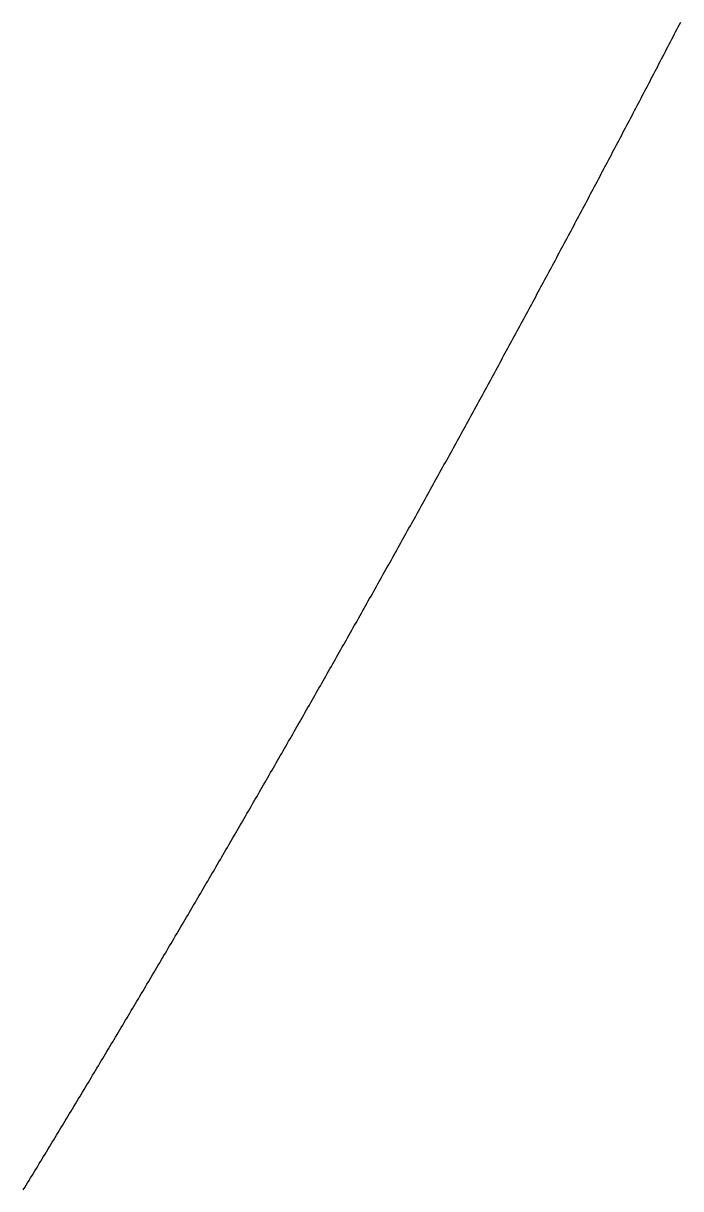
# Model space of a CAD drawing. Extents: x 6805096 to 46905100, y -25788412 to -58651.
# Drawn here: x 43429692 to 44106660, y -23040480 to -21840404 of the extents above; entities that cross this region are included whole.
import ezdxf

# ---------------------------------------------------------------- set-up
doc = ezdxf.new("R2010")
doc.units = 0

msp = doc.modelspace()

# ---------------------------------------------------------------- linework, layer by layer
at = {"layer": 'Layer 1'}
for p, q in [((44105348.217997, -21841670.752094), (44106660.273699, -21839136.799832)), ((44098782.164518, -21854338.186099), (44100096.145196, -21851805.009752)), ((44100096.145196, -21851805.009752), (44101409.740887, -21849271.678134)), ((44101409.740887, -21849271.678134), (44102722.951587, -21846738.191289)), ((44102722.951587, -21846738.191289), (44104035.777292, -21844204.549261)), ((44104035.777292, -21844204.549261), (44105348.217997, -21841670.752094)), ((44092206.486452, -21867001.73723), (44093522.392009, -21864469.337898)), ((44093522.392009, -21864469.337898), (44094837.912598, -21861936.783074)), ((44094837.912598, -21861936.783074), (44096153.048215, -21859404.072804)), ((44096153.048215, -21859404.072804), (44097467.798856, -21856871.207131)), ((44097467.798856, -21856871.207131), (44098782.164518, -21854338.186099)), ((44085621.184292, -21879661.399987), (44086939.014628, -21877129.778769)), ((44086939.014628, -21877129.778769), (44088256.460016, -21874598.001841)), ((44088256.460016, -21874598.001841), (44089573.520452, -21872066.069245)), ((44089573.520452, -21872066.069245), (44090890.195932, -21869533.981027)), ((44090890.195932, -21869533.981027), (44092206.486452, -21867001.73723)), ((44080346.013546, -21889786.32687), (44081665.383635, -21887255.328935)), ((44081665.383635, -21887255.328935), (44082984.368791, -21884724.175114)), ((44082984.368791, -21884724.175114), (44084302.969012, -21882192.86545)), ((44084302.969012, -21882192.86545), (44085621.184292, -21879661.399987)), ((44073743.389253, -21902438.976702), (44075064.683944, -21899908.758861)), ((44075064.683944, -21899908.758861), (44076385.593724, -21897378.384913)), ((44076385.593724, -21897378.384913), (44077706.118586, -21894847.854903)), ((44077706.118586, -21894847.854903), (44079026.258528, -21892317.168874)), ((44079026.258528, -21892317.168874), (44080346.013546, -21889786.32687)), ((44067131.142241, -21915087.722767), (44068454.361437, -21912558.286119)), ((44068454.361437, -21912558.286119), (44069777.19574, -21910028.693145)), ((44069777.19574, -21910028.693145), (44071099.645147, -21907498.943888)), ((44071099.645147, -21907498.943888), (44072421.709652, -21904969.038392)), ((44072421.709652, -21904969.038392), (44073743.389253, -21902438.976702)), ((44060509.273002, -21927732.559568), (44061834.416604, -21925203.905213)), ((44061834.416604, -21925203.905213), (44063159.175333, -21922675.094311)), ((44063159.175333, -21922675.094311), (44064483.549185, -21920146.126907)), ((44064483.549185, -21920146.126907), (44065807.538156, -21917617.003044)), ((44065807.538156, -21917617.003044), (44067131.142241, -21915087.722767)), ((44055204.849937, -21937845.610644), (44056531.532994, -21935317.582914)), ((44056531.532994, -21935317.582914), (44057857.831193, -21932789.398463)), ((44057857.831193, -21932789.398463), (44059183.74453, -21930261.057332)), ((44059183.74453, -21930261.057332), (44060509.273002, -21927732.559568)), ((44048565.661928, -21950483.396914), (44049894.269214, -21947956.153457)), ((44049894.269214, -21947956.153457), (44051222.491661, -21945428.753057)), ((44051222.491661, -21945428.753057), (44052550.329267, -21942901.195759)), ((44052550.329267, -21942901.195759), (44053877.782027, -21940373.481607)), ((44053877.782027, -21940373.481607), (44055204.849937, -21937845.610644)), ((44041916.853067, -21963117.258527), (44043247.384484, -21960590.800441)), ((44043247.384484, -21960590.800441), (44044577.531082, -21958064.185193)), ((44044577.531082, -21958064.185193), (44045907.292858, -21955537.412826)), ((44045907.292858, -21955537.412826), (44047236.669808, -21953010.483385)), ((44047236.669808, -21953010.483385), (44048565.661928, -21950483.396914)), ((44035258.423847, -21975747.189984), (44036590.879296, -21973221.518369)), ((44036590.879296, -21973221.518369), (44037922.949947, -21970695.689371)), ((44037922.949947, -21970695.689371), (44039254.635795, -21968169.703036)), ((44039254.635795, -21968169.703036), (44040585.936836, -21965643.559407)), ((44040585.936836, -21965643.559407), (44041916.853067, -21963117.258527)), ((44029924.754142, -21985848.301742), (44031258.748747, -21983323.260096)), ((44031258.748747, -21983323.260096), (44032592.358568, -21980798.060891)), ((44032592.358568, -21980798.060891), (44033925.583603, -21978272.704172)), ((44033925.583603, -21978272.704172), (44035258.423847, -21975747.189984)), ((44023249.009513, -21998471.145064), (44024584.927973, -21995946.891868)), ((44024584.927973, -21995946.891868), (44025920.46167, -21993422.480894)), ((44025920.46167, -21993422.480894), (44027255.6106, -21990897.912185)), ((44027255.6106, -21990897.912185), (44028590.374759, -21988373.185787)), ((44028590.374759, -21988373.185787), (44029924.754142, -21985848.301742)), ((44016563.645901, -22011090.042837), (44017901.488118, -22008566.57919)), ((44017901.488118, -22008566.57919), (44019238.945592, -22006042.957546)), ((44019238.945592, -22006042.957546), (44020576.018319, -22003519.177947)), ((44020576.018319, -22003519.177947), (44021912.706294, -22000995.240439)), ((44021912.706294, -22000995.240439), (44023249.009513, -21998471.145064)), ((44009868.663797, -22023704.989562), (44011208.429673, -22021182.316564)), ((44011208.429673, -22021182.316564), (44012547.810826, -22018659.485349)), ((44012547.810826, -22018659.485349), (44013886.807251, -22016136.49596)), ((44013886.807251, -22016136.49596), (44015225.418944, -22013613.348441)), ((44015225.418944, -22013613.348441), (44016563.645901, -22011090.042837)), ((44004505.753129, -22033794.098493), (44005847.057862, -22031272.058807)), ((44005847.057862, -22031272.058807), (44007187.977887, -22028749.860727)), ((44007187.977887, -22028749.860727), (44008528.5132, -22026227.504297)), ((44008528.5132, -22026227.504297), (44009868.663797, -22023704.989562)), ((43997793.458978, -22046401.919479), (43999136.687193, -22043880.672421)), ((43999136.687193, -22043880.672421), (44000479.53072, -22041359.26675)), ((44000479.53072, -22041359.26675), (44001821.989554, -22038837.702509)), ((44001821.989554, -22038837.702509), (44003164.063692, -22036315.979742)), ((44003164.063692, -22036315.979742), (44004505.753129, -22033794.098493)), ((43991071.547711, -22059005.774024), (43992416.69931, -22056485.320694)), ((43992416.69931, -22056485.320694), (43993761.46624, -22053964.708531)), ((43993761.46624, -22053964.708531), (43995105.848498, -22051443.937578)), ((43995105.848498, -22051443.937578), (43996449.846078, -22048923.007879)), ((43996449.846078, -22048923.007879), (43997793.458978, -22046401.919479)), ((43984340.01982, -22071605.65663), (43985687.094705, -22069085.998127)), ((43985687.094705, -22069085.998127), (43987033.78494, -22066566.180572)), ((43987033.78494, -22066566.180572), (43988380.090522, -22064046.204007)), ((43988380.090522, -22064046.204007), (43989726.011447, -22061526.068476)), ((43989726.011447, -22061526.068476), (43991071.547711, -22059005.774024)), ((43978947.873868, -22081682.699224), (43980296.48731, -22079163.677376)), ((43980296.48731, -22079163.677376), (43981644.716119, -22076644.496298)), ((43981644.716119, -22076644.496298), (43982992.56029, -22074125.156034)), ((43982992.56029, -22074125.156034), (43984340.01982, -22071605.65663)), ((43972199.037292, -22094275.418486), (43973549.573843, -22091757.193444)), ((43973549.573843, -22091757.193444), (43974899.72578, -22089238.808953)), ((43974899.72578, -22089238.808953), (43976249.493099, -22086720.265057)), ((43976249.493099, -22086720.265057), (43977598.875796, -22084201.561799)), ((43977598.875796, -22084201.561799), (43978947.873868, -22081682.699224)), ((43965440.585468, -22106864.150415), (43966793.045029, -22104346.72328)), ((43966793.045029, -22104346.72328), (43968145.119996, -22101829.136475)), ((43968145.119996, -22101829.136475), (43969496.810364, -22099311.390045)), ((43969496.810364, -22099311.390045), (43970848.116131, -22096793.484034)), ((43970848.116131, -22096793.484034), (43972199.037292, -22094275.418486)), ((43958672.518887, -22119448.889514), (43960026.90136, -22116932.261385)), ((43960026.90136, -22116932.261385), (43961380.899259, -22114415.473366)), ((43961380.899259, -22114415.473366), (43962734.512579, -22111898.525502)), ((43962734.512579, -22111898.525502), (43964087.741316, -22109381.417837)), ((43964087.741316, -22109381.417837), (43965440.585468, -22106864.150415)), ((43953251.143328, -22129513.802262), (43954607.06406, -22126997.814128)), ((43954607.06406, -22126997.814128), (43955962.600233, -22124481.66593)), ((43955962.600233, -22124481.66593), (43957317.751843, -22121965.357711)), ((43957317.751843, -22121965.357711), (43958672.518887, -22119448.889514)), ((43946465.771424, -22142091.340412), (43947823.614891, -22139576.153264)), ((43947823.614891, -22139576.153264), (43949181.073819, -22137060.805831)), ((43949181.073819, -22137060.805831), (43950538.148204, -22134545.298157)), ((43950538.148204, -22134545.298157), (43951894.838041, -22132029.630286)), ((43951894.838041, -22132029.630286), (43953251.143328, -22129513.802262)), ((43939670.78614, -22154664.870339), (43941030.552244, -22152150.485275)), ((43941030.552244, -22152150.485275), (43942389.933828, -22149635.939707)), ((43942389.933828, -22149635.939707), (43943748.930889, -22147121.233678)), ((43943748.930889, -22147121.233678), (43945107.543422, -22144606.367231)), ((43945107.543422, -22144606.367231), (43946465.771424, -22142091.340412)), ((43932866.187967, -22167234.386544), (43934227.876609, -22164720.804664)), ((43934227.876609, -22164720.804664), (43935589.180751, -22162207.06206)), ((43935589.180751, -22162207.06206), (43936950.10039, -22159693.158775)), ((43936950.10039, -22159693.158775), (43938310.635521, -22157179.094853)), ((43938310.635521, -22157179.094853), (43939670.78614, -22154664.870339)), ((43926051.977397, -22179799.883529), (43927415.588479, -22177287.105934)), ((43927415.588479, -22177287.105934), (43928778.815081, -22174774.167393)), ((43928778.815081, -22174774.167393), (43930141.657199, -22172261.067952)), ((43930141.657199, -22172261.067952), (43931504.114829, -22169747.807654)), ((43931504.114829, -22169747.807654), (43932866.187967, -22167234.386544)), ((43920593.688344, -22189849.383585), (43921958.837308, -22187337.250208)), ((43921958.837308, -22187337.250208), (43923323.601807, -22184824.95571)), ((43923323.601807, -22184824.95571), (43924687.981838, -22182312.500136)), ((43924687.981838, -22182312.500136), (43926051.977397, -22179799.883529)), ((43913762.176697, -22202407.632121), (43915129.247924, -22199896.305007)), ((43915129.247924, -22199896.305007), (43916495.934706, -22197384.816553)), ((43916495.934706, -22197384.816553), (43917862.23704, -22194873.166801)), ((43917862.23704, -22194873.166801), (43919228.15492, -22192361.355798)), ((43919228.15492, -22192361.355798), (43920593.688344, -22189849.383585)), ((43906921.054029, -22214961.846045), (43908290.047421, -22212451.326293)), ((43908290.047421, -22212451.326293), (43909658.656388, -22209940.644981)), ((43909658.656388, -22209940.644981), (43911026.880925, -22207429.802152)), ((43911026.880925, -22207429.802152), (43912394.72103, -22204918.797851)), ((43912394.72103, -22204918.797851), (43913762.176697, -22202407.632121)), ((43900070.320831, -22227512.019857), (43901441.23629, -22225002.308567)), ((43901441.23629, -22225002.308567), (43902811.767343, -22222492.435497)), ((43902811.767343, -22222492.435497), (43904181.913986, -22219982.400691)), ((43904181.913986, -22219982.400691), (43905551.676216, -22217472.204192)), ((43905551.676216, -22217472.204192), (43906921.054029, -22214961.846045)), ((43894582.815022, -22237549.246332), (43895955.268063, -22235040.182604)), ((43895955.268063, -22235040.182604), (43897327.336714, -22232530.956919)), ((43897327.336714, -22232530.956919), (43898699.020972, -22230021.569322)), ((43898699.020972, -22230021.569322), (43900070.320831, -22227512.019857)), ((43887714.784109, -22250092.134091), (43889089.15904, -22247583.880803)), ((43889089.15904, -22247583.880803), (43890463.1496, -22245075.46534)), ((43890463.1496, -22245075.46534), (43891836.755787, -22242566.887744)), ((43891836.755787, -22242566.887744), (43893209.977595, -22240058.14806)), ((43893209.977595, -22240058.14806), (43894582.815022, -22237549.246332)), ((43880837.144043, -22262630.966344), (43882213.440765, -22260123.524598)), ((43882213.440765, -22260123.524598), (43883589.353137, -22257615.920455)), ((43883589.353137, -22257615.920455), (43884964.881154, -22255108.15396)), ((43884964.881154, -22255108.15396), (43886340.024813, -22252600.225158)), ((43886340.024813, -22252600.225158), (43887714.784109, -22250092.134091)), ((43873949.895315, -22275165.737596), (43875328.11373, -22272659.10849)), ((43875328.11373, -22272659.10849), (43876705.947815, -22270152.316767)), ((43876705.947815, -22270152.316767), (43878083.397564, -22267645.362473)), ((43878083.397564, -22267645.362473), (43879460.462975, -22265138.245651)), ((43879460.462975, -22265138.245651), (43880837.144043, -22262630.966344)), ((43867053.038417, -22287696.442347), (43868433.178427, -22285190.626981)), ((43868433.178427, -22285190.626981), (43869812.934125, -22282684.648778)), ((43869812.934125, -22282684.648778), (43871192.305509, -22280178.507784)), ((43871192.305509, -22280178.507784), (43872571.292574, -22277672.204042)), ((43872571.292574, -22277672.204042), (43873949.895315, -22275165.737596)), ((43861528.635346, -22297718.074574), (43862910.31256, -22295212.910991)), ((43862910.31256, -22295212.910991), (43864291.60548, -22292707.584396)), ((43864291.60548, -22292707.584396), (43865672.5141, -22290202.094834)), ((43865672.5141, -22290202.094834), (43867053.038417, -22287696.442347)), ((43854614.484979, -22310241.44577), (43855998.083612, -22307737.097907)), ((43855998.083612, -22307737.097907), (43857381.297968, -22305232.586811)), ((43857381.297968, -22305232.586811), (43858764.128046, -22302727.912528)), ((43858764.128046, -22302727.912528), (43860146.573839, -22300223.075101)), ((43860146.573839, -22300223.075101), (43861528.635346, -22297718.074574)), ((43847690.727818, -22322760.735073), (43849076.24777, -22320257.204028)), ((43849076.24777, -22320257.204028), (43850461.383466, -22317753.509531)), ((43850461.383466, -22317753.509531), (43851846.134902, -22315249.651627)), ((43851846.134902, -22315249.651627), (43853230.502075, -22312745.630358)), ((43853230.502075, -22312745.630358), (43854614.484979, -22310241.44577)), ((43840757.364354, -22335275.936985), (43842144.805528, -22332773.223858)), ((43842144.805528, -22332773.223858), (43843531.862465, -22330270.347059)), ((43843531.862465, -22330270.347059), (43844918.535161, -22327767.306633)), ((43844918.535161, -22327767.306633), (43846304.823614, -22325264.102623)), ((43846304.823614, -22325264.102623), (43847690.727818, -22322760.735073)), ((43833814.395079, -22347787.046007), (43835203.757375, -22345285.151898)), ((43835203.757375, -22345285.151898), (43836592.735455, -22342783.093897)), ((43836592.735455, -22342783.093897), (43837981.329314, -22340280.872048)), ((43837981.329314, -22340280.872048), (43839369.538948, -22337778.486396)), ((43839369.538948, -22337778.486396), (43840757.364354, -22335275.936985)), ((43828253.103805, -22357792.98265), (43829644.002929, -22355291.744547)), ((43829644.002929, -22355291.744547), (43831034.517852, -22352790.342376)), ((43831034.517852, -22352790.342376), (43832424.64857, -22350288.776181)), ((43832424.64857, -22350288.776181), (43833814.395079, -22347787.046007)), ((43821292.845309, -22370296.710617), (43822685.665378, -22367796.293511)), ((43822685.665378, -22367796.293511), (43824078.101267, -22365295.712116)), ((43824078.101267, -22365295.712116), (43825470.15297, -22362794.966479)), ((43825470.15297, -22362794.966479), (43826861.820484, -22360294.056642)), ((43826861.820484, -22360294.056642), (43828253.103805, -22357792.98265)), ((43814322.982377, -22382796.330301), (43815717.723294, -22380296.735291)), ((43815717.723294, -22380296.735291), (43817112.08005, -22377796.975774)), ((43817112.08005, -22377796.975774), (43818506.052641, -22375297.051793)), ((43818506.052641, -22375297.051793), (43819899.641061, -22372796.963393)), ((43819899.641061, -22372796.963393), (43821292.845309, -22370296.710617)), ((43807343.515501, -22395291.836205), (43808740.177168, -22392793.06439)), ((43808740.177168, -22392793.06439), (43810136.454693, -22390294.127849)), ((43810136.454693, -22390294.127849), (43811532.348072, -22387795.026624)), ((43811532.348072, -22387795.026624), (43812927.857301, -22385295.76076)), ((43812927.857301, -22385295.76076), (43814322.982377, -22382796.330301)), ((43800354.445174, -22407783.22283), (43801753.027492, -22405285.275311)), ((43801753.027492, -22405285.275311), (43803151.225688, -22402787.162845)), ((43803151.225688, -22402787.162845), (43804549.039757, -22400288.885476)), ((43804549.039757, -22400288.885476), (43805946.469696, -22397790.443248)), ((43805946.469696, -22397790.443248), (43807343.515501, -22395291.836205)), ((43794756.274757, -22417773.362554), (43796156.393525, -22415276.075264)), ((43796156.393525, -22415276.075264), (43797556.128186, -22412778.62285)), ((43797556.128186, -22412778.62285), (43798955.478737, -22410281.005357)), ((43798955.478737, -22410281.005357), (43800354.445174, -22407783.22283)), ((43787749.919454, -22430257.320624), (43789151.958696, -22427760.859608)), ((43789151.958696, -22427760.859608), (43790553.613852, -22425264.233249)), ((43790553.613852, -22425264.233249), (43791954.884916, -22422767.441591)), ((43791954.884916, -22422767.441591), (43793355.771886, -22420270.484678)), ((43793355.771886, -22420270.484678), (43794756.274757, -22417773.362554)), ((43780733.962076, -22442737.144021), (43782137.921694, -22440241.510379)), ((43782137.921694, -22440241.510379), (43783541.497245, -22437745.711174)), ((43783541.497245, -22437745.711174), (43784944.688724, -22435249.746451)), ((43784944.688724, -22435249.746451), (43786347.496129, -22432753.616253)), ((43786347.496129, -22432753.616253), (43787749.919454, -22430257.320624)), ((43773708.403113, -22455212.827248), (43775114.283008, -22452718.02208)), ((43775114.283008, -22452718.02208), (43776519.778857, -22450223.051129)), ((43776519.778857, -22450223.051129), (43777924.890653, -22447727.91444)), ((43777924.890653, -22447727.91444), (43779329.618394, -22445232.612056)), ((43779329.618394, -22445232.612056), (43780733.962076, -22442737.144021)), ((43766673.243057, -22467684.364807), (43768081.043132, -22465190.389212)), ((43768081.043132, -22465190.389212), (43769488.459179, -22462696.247615)), ((43769488.459179, -22462696.247615), (43770895.491194, -22460201.940059)), ((43770895.491194, -22460201.940059), (43772302.139173, -22457707.466589)), ((43772302.139173, -22457707.466589), (43773708.403113, -22455212.827248)), ((43761038.202556, -22477658.606279), (43762447.538703, -22475165.295135)), ((43762447.538703, -22475165.295135), (43763856.490839, -22472671.817812)), ((43763856.490839, -22472671.817812), (43765265.058958, -22470178.174355)), ((43765265.058958, -22470178.174355), (43766673.243057, -22467684.364807)), ((43753985.761771, -22490122.667782), (43755397.017921, -22487630.188191)), ((43755397.017921, -22487630.188191), (43756807.890079, -22485137.5422)), ((43756807.890079, -22485137.5422), (43758218.378239, -22482644.729856)), ((43758218.378239, -22482644.729856), (43759628.4824, -22480151.751201)), ((43759628.4824, -22480151.751201), (43761038.202556, -22477658.606279)), ((43746923.72127, -22502582.568224), (43748336.897324, -22500090.921284)), ((43748336.897324, -22500090.921284), (43749749.689405, -22497599.107726)), ((43749749.689405, -22497599.107726), (43751162.097509, -22495107.127594)), ((43751162.097509, -22495107.127594), (43752574.121633, -22492614.980931)), ((43752574.121633, -22492614.980931), (43753985.761771, -22490122.667782)), ((43739852.081544, -22515038.302106), (43741267.177404, -22512547.488918)), ((43741267.177404, -22512547.488918), (43742681.88931, -22510056.508892)), ((43742681.88931, -22510056.508892), (43744096.217259, -22507565.362072)), ((43744096.217259, -22507565.362072), (43745510.161247, -22505074.048501)), ((43745510.161247, -22505074.048501), (43746923.72127, -22502582.568224)), ((43732770.843084, -22527489.863932), (43734187.858651, -22524999.885595)), ((43734187.858651, -22524999.885595), (43735604.490285, -22522509.7402)), ((43735604.490285, -22522509.7402), (43737020.737981, -22520019.427791)), ((43737020.737981, -22520019.427791), (43738436.601735, -22517528.948412)), ((43738436.601735, -22517528.948412), (43739852.081544, -22515038.302106)), ((43727098.941558, -22537448.105817), (43728517.49282, -22534958.796153)), ((43728517.49282, -22534958.796153), (43729935.660165, -22532469.319254)), ((43729935.660165, -22532469.319254), (43731353.443587, -22529979.675166)), ((43731353.443587, -22529979.675166), (43732770.843084, -22527489.863932)), ((43720000.426616, -22549892.144085), (43721420.897409, -22547403.671252)), ((43721420.897409, -22547403.671252), (43722840.984303, -22544915.030964)), ((43722840.984303, -22544915.030964), (43724260.687296, -22542426.223266)), ((43724260.687296, -22542426.223266), (43725680.006382, -22539937.248202)), ((43725680.006382, -22539937.248202), (43727098.941558, -22537448.105817)), ((43712892.314316, -22562331.994903), (43714314.704541, -22559844.36)), ((43714314.704541, -22559844.36), (43715736.710888, -22557356.557422)), ((43715736.710888, -22557356.557422), (43717158.333352, -22554868.587214)), ((43717158.333352, -22554868.587214), (43718579.571929, -22552380.449421)), ((43718579.571929, -22552380.449421), (43720000.426616, -22549892.144085)), ((43705774.605151, -22574767.652773), (43707198.91471, -22572280.856899)), ((43707198.91471, -22572280.856899), (43708622.84041, -22569793.893131)), ((43708622.84041, -22569793.893131), (43710046.382247, -22567306.761513)), ((43710046.382247, -22567306.761513), (43711469.540217, -22564819.462089)), ((43711469.540217, -22564819.462089), (43712892.314316, -22562331.994903)), ((43698647.299611, -22587199.112196), (43700073.528405, -22584713.156451)), ((43700073.528405, -22584713.156451), (43701499.37336, -22582227.032592)), ((43701499.37336, -22582227.032592), (43702924.834472, -22579740.740664)), ((43702924.834472, -22579740.740664), (43704349.911737, -22577254.280709)), ((43704349.911737, -22577254.280709), (43705774.605151, -22574767.652773)), ((43691510.398188, -22599626.367676), (43692938.546119, -22597141.253159)), ((43692938.546119, -22597141.253159), (43694366.310232, -22594655.970309)), ((43694366.310232, -22594655.970309), (43695793.69052, -22592170.519169)), ((43695793.69052, -22592170.519169), (43697220.686981, -22589684.899784)), ((43697220.686981, -22589684.899784), (43698647.299611, -22587199.112196)), ((43685793.968344, -22609565.141526), (43687223.651515, -22607080.700784)), ((43687223.651515, -22607080.700784), (43688652.950881, -22604596.091532)), ((43688652.950881, -22604596.091532), (43690081.86644, -22602111.313815)), ((43690081.86644, -22602111.313815), (43691510.398188, -22599626.367676)), ((43678639.79557, -22621984.816052), (43680071.397701, -22619501.218518)), ((43680071.397701, -22619501.218518), (43681502.616048, -22617017.452254)), ((43681502.616048, -22617017.452254), (43682933.450607, -22614533.517305)), ((43682933.450607, -22614533.517305), (43684363.901373, -22612049.413714)), ((43684363.901373, -22612049.413714), (43685793.968344, -22609565.141526)), ((43671476.028289, -22634400.27124), (43672909.549282, -22631917.518014)), ((43672909.549282, -22631917.518014), (43674342.686511, -22629434.595837)), ((43674342.686511, -22629434.595837), (43675775.439971, -22626951.504756)), ((43675775.439971, -22626951.504756), (43677207.809659, -22624468.244812)), ((43677207.809659, -22624468.244812), (43678639.79557, -22621984.816052)), ((43664302.666993, -22646811.501594), (43665738.10675, -22644329.593774)), ((43665738.10675, -22644329.593774), (43667173.162762, -22641847.516784)), ((43667173.162762, -22641847.516784), (43668607.835025, -22639365.27067)), ((43668607.835025, -22639365.27067), (43670042.123536, -22636882.855474)), ((43670042.123536, -22636882.855474), (43671476.028289, -22634400.27124)), ((43657119.712173, -22659218.501614), (43658557.070596, -22656737.4403)), ((43658557.070596, -22656737.4403), (43659994.045293, -22654256.209598)), ((43659994.045293, -22654256.209598), (43661430.636261, -22651774.80955)), ((43661430.636261, -22651774.80955), (43662866.843495, -22649293.2402)), ((43662866.843495, -22649293.2402), (43664302.666993, -22646811.501594)), ((43649927.164321, -22671621.265803), (43651366.441311, -22669141.052096)), ((43651366.441311, -22669141.052096), (43652805.334594, -22666660.668779)), ((43652805.334594, -22666660.668779), (43654243.844169, -22664180.115897)), ((43654243.844169, -22664180.115897), (43655681.97003, -22661699.393494)), ((43655681.97003, -22661699.393494), (43657119.712173, -22659218.501614)), ((43644166.219386, -22681540.423662), (43645607.031159, -22679060.888831)), ((43645607.031159, -22679060.888831), (43647047.459241, -22676581.184215)), ((43647047.459241, -22676581.184215), (43648487.50363, -22674101.309857)), ((43648487.50363, -22674101.309857), (43649927.164321, -22671621.265803)), ((43636956.405315, -22693935.549501), (43638399.135477, -22691456.864255)), ((43638399.135477, -22691456.864255), (43639841.48197, -22688978.009005)), ((43639841.48197, -22688978.009005), (43641283.444788, -22686498.983793)), ((43641283.444788, -22686498.983793), (43642725.023928, -22684019.788664)), ((43642725.023928, -22684019.788664), (43644166.219386, -22681540.423662)), ((43629736.999587, -22706326.424116), (43631181.648041, -22703848.589555)), ((43631181.648041, -22703848.589555), (43632625.912845, -22701370.584769)), ((43632625.912845, -22701370.584769), (43634069.793995, -22698892.409802)), ((43634069.793995, -22698892.409802), (43635513.291486, -22696414.064698)), ((43635513.291486, -22696414.064698), (43636956.405315, -22693935.549501)), ((43622508.002694, -22718713.042009), (43623954.569342, -22716236.059232)), ((43623954.569342, -22716236.059232), (43625400.75236, -22713758.90601)), ((43625400.75236, -22713758.90601), (43626846.551742, -22711281.582388)), ((43626846.551742, -22711281.582388), (43628291.967486, -22708804.088408)), ((43628291.967486, -22708804.088408), (43629736.999587, -22706326.424116)), ((43615269.415129, -22731095.397681), (43616717.899872, -22728619.267788)), ((43616717.899872, -22728619.267788), (43618166.001004, -22726142.96723)), ((43618166.001004, -22726142.96723), (43619613.718521, -22723666.496052)), ((43619613.718521, -22723666.496052), (43621061.052419, -22721189.854297)), ((43621061.052419, -22721189.854297), (43622508.002694, -22718713.042009)), ((43608021.237381, -22743473.485636), (43609471.640122, -22740998.209726)), ((43609471.640122, -22740998.209726), (43610921.659271, -22738522.762932)), ((43610921.659271, -22738522.762932), (43612371.294824, -22736047.145297)), ((43612371.294824, -22736047.145297), (43613820.546778, -22733571.356865)), ((43613820.546778, -22733571.356865), (43615269.415129, -22731095.397681)), ((43600763.469944, -22755847.300375), (43602215.790583, -22753372.879548)), ((43602215.790583, -22753372.879548), (43603667.72765, -22750898.287617)), ((43603667.72765, -22750898.287617), (43605119.281142, -22748423.524625)), ((43605119.281142, -22748423.524625), (43606570.451053, -22745948.590617)), ((43606570.451053, -22745948.590617), (43608021.237381, -22743473.485636)), ((43594950.351747, -22765743.271756), (43596404.206635, -22763269.535787)), ((43596404.206635, -22763269.535787), (43597857.677966, -22760795.628538)), ((43597857.677966, -22760795.628538), (43599310.765737, -22758321.550053)), ((43599310.765737, -22758321.550053), (43600763.469944, -22755847.300375)), ((43587675.324106, -22778109.380853), (43589131.096715, -22775636.501946)), ((43589131.096715, -22775636.501946), (43590586.485788, -22773163.451539)), ((43590586.485788, -22773163.451539), (43592041.49132, -22770690.229676)), ((43592041.49132, -22770690.229676), (43593496.113308, -22768216.8364)), ((43593496.113308, -22768216.8364), (43594950.351747, -22765743.271756)), ((43580390.708151, -22790471.20134), (43581848.398384, -22787999.180595)), ((43581848.398384, -22787999.180595), (43583305.705099, -22785526.98813)), ((43583305.705099, -22785526.98813), (43584762.628294, -22783054.623989)), ((43584762.628294, -22783054.623989), (43586219.167965, -22780582.088215)), ((43586219.167965, -22780582.088215), (43587675.324106, -22778109.380853)), ((43573096.504374, -22802828.72772), (43574556.112131, -22800357.566237)), ((43574556.112131, -22800357.566237), (43576015.336392, -22797886.232813)), ((43576015.336392, -22797886.232813), (43577474.177151, -22795414.727493)), ((43577474.177151, -22795414.727493), (43578932.634406, -22792943.050321)), ((43578932.634406, -22792943.050321), (43580390.708151, -22790471.20134)), ((43565792.713265, -22815181.954496), (43567254.23845, -22812711.653373)), ((43567254.23845, -22812711.653373), (43568715.380157, -22810241.18009)), ((43568715.380157, -22810241.18009), (43570176.138383, -22807770.534691)), ((43570176.138383, -22807770.534691), (43571636.513123, -22805299.71722)), ((43571636.513123, -22805299.71722), (43573096.504374, -22802828.72772)), ((43558479.335317, -22827530.876169), (43559942.777831, -22825061.436506)), ((43559942.777831, -22825061.436506), (43561405.836886, -22822591.824464)), ((43561405.836886, -22822591.824464), (43562868.512479, -22820122.040085)), ((43562868.512479, -22820122.040085), (43564330.804607, -22817652.083415)), ((43564330.804607, -22817652.083415), (43565792.713265, -22815181.954496)), ((43551156.371022, -22839875.487241), (43552621.730765, -22837406.910139)), ((43552621.730765, -22837406.910139), (43554086.70707, -22834938.160436)), ((43554086.70707, -22834938.160436), (43555551.299933, -22832469.238178)), ((43555551.299933, -22832469.238178), (43557015.50935, -22830000.143407)), ((43557015.50935, -22830000.143407), (43558479.335317, -22827530.876169)), ((43545291.097745, -22849748.068773), (43546757.991202, -22847280.18251)), ((43546757.991202, -22847280.18251), (43548224.501236, -22844812.123471)), ((43548224.501236, -22844812.123471), (43549690.627844, -22842343.8917)), ((43549690.627844, -22842343.8917), (43551156.371022, -22839875.487241)), ((43537950.879261, -22862084.906911), (43539419.689771, -22859617.885187)), ((43539419.689771, -22859617.885187), (43540888.116879, -22857150.690467)), ((43540888.116879, -22857150.690467), (43542356.160579, -22854683.322795)), ((43542356.160579, -22854683.322795), (43543823.820869, -22852215.782216)), ((43543823.820869, -22852215.782216), (43545291.097745, -22849748.068773)), ((43530601.075806, -22874417.419054), (43532071.803271, -22871951.262969)), ((43532071.803271, -22871951.262969), (43533542.147353, -22869484.933668)), ((43533542.147353, -22869484.933668), (43535012.108048, -22867018.431195)), ((43535012.108048, -22867018.431195), (43536481.685352, -22864551.755595)), ((43536481.685352, -22864551.755595), (43537950.879261, -22862084.906911)), ((43523241.68787, -22886745.599706), (43524714.332192, -22884280.310359)), ((43524714.332192, -22884280.310359), (43526186.593151, -22881814.847577)), ((43526186.593151, -22881814.847577), (43527658.470742, -22879349.211402)), ((43527658.470742, -22879349.211402), (43529129.964962, -22876883.40188)), ((43529129.964962, -22876883.40188), (43530601.075806, -22874417.419054)), ((43515872.715946, -22899069.443369), (43517347.277027, -22896605.02186)), ((43517347.277027, -22896605.02186), (43518821.454763, -22894140.426695)), ((43518821.454763, -22894140.426695), (43520295.249152, -22891675.657918)), ((43520295.249152, -22891675.657918), (43521768.660189, -22889210.715574)), ((43521768.660189, -22889210.715574), (43523241.68787, -22886745.599706)), ((43508494.160525, -22911388.944544), (43509970.638265, -22908925.391972)), ((43509970.638265, -22908925.391972), (43511446.732681, -22906461.665524)), ((43511446.732681, -22906461.665524), (43512922.44377, -22903997.765245)), ((43512922.44377, -22903997.765245), (43514397.771526, -22901533.691179)), ((43514397.771526, -22901533.691179), (43515872.715946, -22899069.443369)), ((43501106.022097, -22923704.097734), (43502584.4164, -22921241.415199)), ((43502584.4164, -22921241.415199), (43504062.427398, -22918778.558568)), ((43504062.427398, -22918778.558568), (43505540.055087, -22916315.527886)), ((43505540.055087, -22916315.527886), (43507017.299464, -22913852.323197)), ((43507017.299464, -22913852.323197), (43508494.160525, -22911388.944544)), ((43495188.611922, -22933553.086043), (43496668.539403, -22931091.100329)), ((43496668.539403, -22931091.100329), (43498148.083595, -22928628.940343)), ((43498148.083595, -22928628.940343), (43499627.244494, -22926166.60613)), ((43499627.244494, -22926166.60613), (43501106.022097, -22923704.097734)), ((43487783.225323, -22945860.399006), (43489265.069188, -22943399.285308)), ((43489265.069188, -22943399.285308), (43490746.529785, -22940937.997118)), ((43490746.529785, -22940937.997118), (43492227.607109, -22938476.534482)), ((43492227.607109, -22938476.534482), (43493708.301156, -22936014.897442)), ((43493708.301156, -22936014.897442), (43495188.611922, -22933553.086043)), ((43480368.257094, -22958163.34859), (43481852.017246, -22955703.108007)), ((43481852.017246, -22955703.108007), (43483335.394149, -22953242.692714)), ((43483335.394149, -22953242.692714), (43484818.387799, -22950782.102753)), ((43484818.387799, -22950782.102753), (43486300.998191, -22948321.338169)), ((43486300.998191, -22948321.338169), (43487783.225323, -22945860.399006)), ((43472943.707727, -22970461.929298), (43474429.384068, -22968002.56293)), ((43474429.384068, -22968002.56293), (43475914.677179, -22965543.021631)), ((43475914.677179, -22965543.021631), (43477399.587056, -22963083.305446)), ((43477399.587056, -22963083.305446), (43478884.113696, -22960623.414417)), ((43478884.113696, -22960623.414417), (43480368.257094, -22958163.34859)), ((43465509.577714, -22982756.135631), (43466997.170145, -22980297.644578)), ((43466997.170145, -22980297.644578), (43468484.379365, -22977838.978374)), ((43468484.379365, -22977838.978374), (43469971.205372, -22975380.137064)), ((43469971.205372, -22975380.137064), (43471457.64816, -22972921.12069)), ((43471457.64816, -22972921.12069), (43472943.707727, -22970461.929298)), ((43458065.867545, -22995045.962092), (43459555.375968, -22992588.347454)), ((43459555.375968, -22992588.347454), (43461044.5012, -22990130.557444)), ((43461044.5012, -22990130.557444), (43462533.243238, -22987672.592108)), ((43462533.243238, -22987672.592108), (43464021.602077, -22985214.451489)), ((43464021.602077, -22985214.451489), (43465509.577714, -22982756.135631)), ((43450612.577714, -23007331.403184), (43452104.002029, -23004874.666059)), ((43452104.002029, -23004874.666059), (43453595.043174, -23002417.753344)), ((43453595.043174, -23002417.753344), (43455085.701145, -22999960.665081)), ((43455085.701145, -22999960.665081), (43456575.975936, -22997503.401316)), ((43456575.975936, -22997503.401316), (43458065.867545, -22995045.962092)), ((43443149.708709, -23019612.453408), (43444643.04882, -23017156.594897)), ((43444643.04882, -23017156.594897), (43446136.00578, -23014700.560575)), ((43446136.00578, -23014700.560575), (43447628.579585, -23012244.350486)), ((43447628.579585, -23012244.350486), (43449120.770231, -23009787.964674)), ((43449120.770231, -23009787.964674), (43450612.577714, -23007331.403184)), ((43435677.261025, -23031889.107267), (43437172.516833, -23029434.128469)), ((43437172.516833, -23029434.128469), (43438667.389509, -23026978.973639)), ((43438667.389509, -23026978.973639), (43440161.87905, -23024523.642824)), ((43440161.87905, -23024523.642824), (43441655.985451, -23022068.136065)), ((43441655.985451, -23022068.136065), (43443149.708709, -23019612.453408)), ((43429692.406557, -23041707.261277), (43431189.194852, -23039252.98704)), ((43431189.194852, -23039252.98704), (43432685.600031, -23036798.536597)), ((43432685.600031, -23036798.536597), (43434181.62209, -23034343.909991)), ((43434181.62209, -23034343.909991), (43435677.261025, -23031889.107267))]:
    msp.add_line(p, q, dxfattribs=at)

doc.saveas('drawing.dxf')
